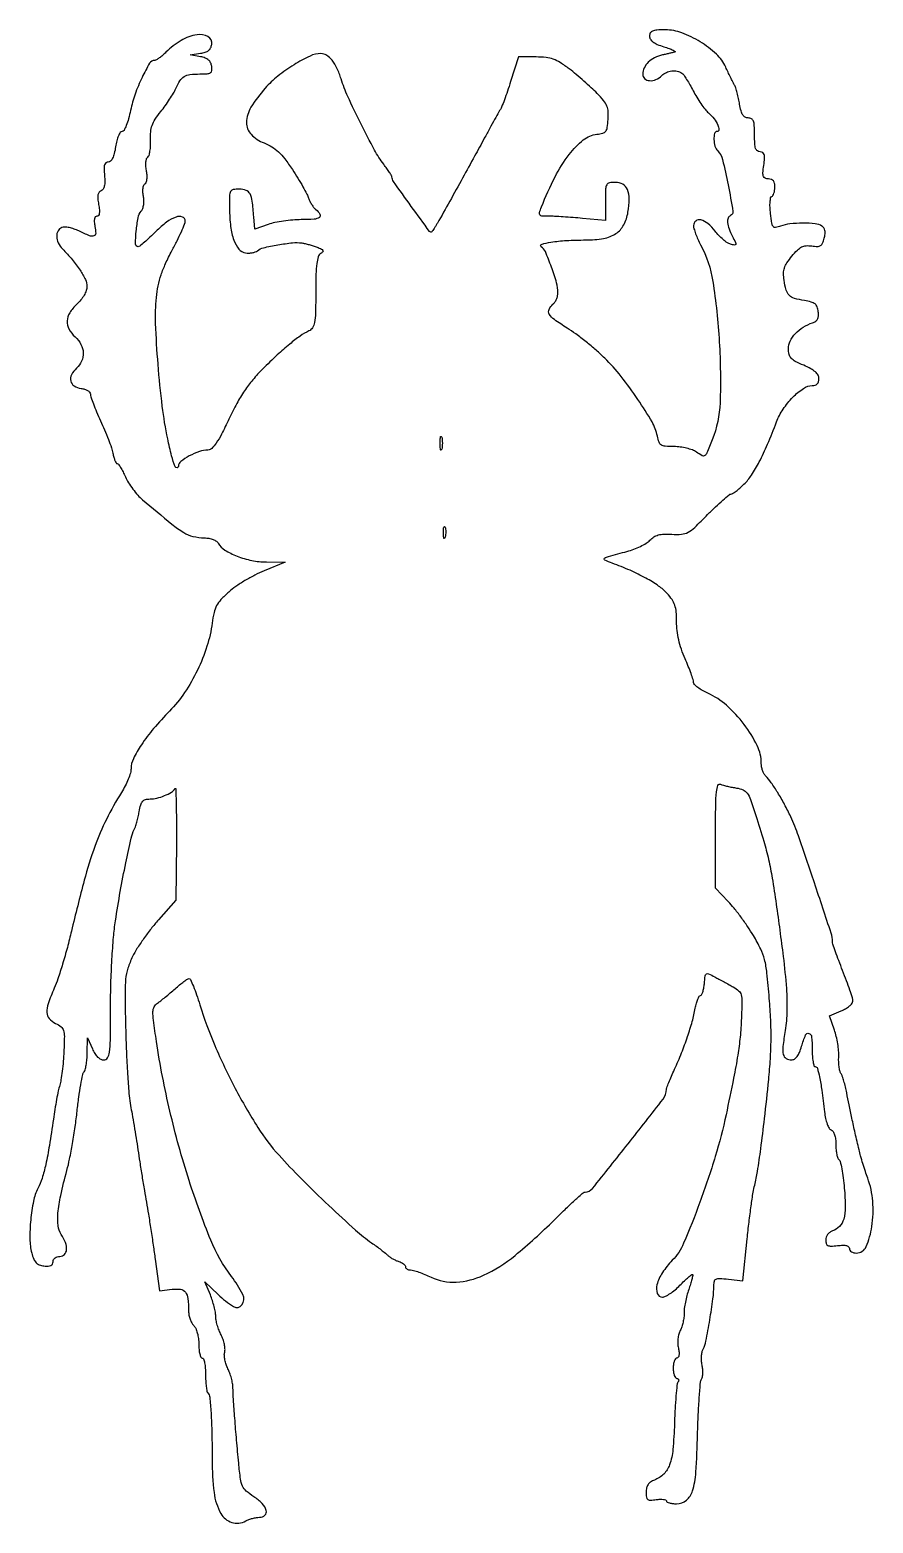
# Model space of a CAD drawing. Extents: x 0 to 249, y 0 to 441.
import ezdxf

# ---------------------------------------------------------------- set-up
doc = ezdxf.new("R2010")
doc.units = 0

msp = doc.modelspace()

# ---------------------------------------------------------------- linework, layer by layer
for points in [[(183, 439.158288, 0.140598), (183.261627, 438.246269, 0.094194), (184.003225, 437.444709, 0.06167), (185.295596, 436.716339, 0.023362), (187.25, 436.017683, -0.011642), (188.814326, 435.499474, -0.026769), (189.957813, 435.020463, -0.055163), (190.542454, 434.653566, -0.614977), (190.5, 434.446866, -0.007274), (189.947532, 434.305235, -0.001652), (189.006479, 434.081809, -0.00171), (187.91933, 433.831405, -0.001661), (186.819927, 433.58597, 0.063642), (184.525397, 432.765433, 0.075315), (182.653388, 431.426465, 0.084736), (181.426916, 429.746057, 0.11587), (181, 427.928571, 0.210414), (181.574472, 426.62391, 0.167911), (182.99912, 426.007214, 0.120772), (184.905791, 426.323869, 0.095399), (186.642857, 427.5, -0.083628), (187.977891, 428.450132, -0.082186), (189.558532, 428.917786, -0.08496), (191.159202, 428.844328, -0.098656), (192.554039, 428.234687, -0.086838), (193.090204, 427.702191, -0.012012), (193.969127, 426.393939, -0.013467), (194.939824, 424.776824, -0.01104), (195.891219, 423, 0.018627), (196.929041, 421.130484, 0.015776), (198.159343, 419.234375, 0.016064), (199.391427, 417.576949, 0.042224), (200.406379, 416.5, -0.043379), (202.043619, 414.754705, -0.057763), (203.181825, 412.90391, -0.103283), (203.500257, 411.544717, -0.421347), (202.968615, 411, 0.342598), (202.227482, 410.424646, 0.069341), (202.028305, 408.654901, 0.060976), (202.329752, 406.635588, 0.12957), (203.119566, 405.280434, -0.137238), (204.550825, 402.737377, -0.011266), (206.20912, 395.227315, -0.007354), (207.626602, 387.441341, -0.358817), (206.890597, 386.166667, 0.228502), (206.208791, 385.454136, 0.102642), (206.063678, 384.134318, 0.064926), (206.485599, 382.28855, 0.030723), (207.473713, 380.050834, -0.00673), (208.384717, 378.22947, -0.172166), (208.444222, 377.687409, -0.393045), (208.129325, 377.476498, -0.024239), (206.92616, 377.729561, -0.08459), (205.974528, 378.159746, -0.027669), (204.74337, 379.093077, -0.026667), (203.466665, 380.29999, -0.027148), (202.333758, 381.629067, 0.05592), (200.242587, 383.814648, 0.112319), (198.127211, 384.894639, 0.231856), (196.658952, 384.585812, 0.230934), (196, 383.235191, 0.070738), (196.132135, 382.305893, 0.017687), (196.612368, 380.846248, 0.017713), (197.28669, 379.199437, 0.016986), (198.084658, 377.580862, -0.08499), (201.693744, 366.778181, -0.023433), (203.595534, 348.904388, -0.023305), (203.820629, 330.960622, -0.087768), (201.494245, 320, -0.003682), (199.893527, 316.123454, -0.128952), (199.300198, 315.351734, -0.302946), (198.575674, 315.300539, -0.023314), (196.842161, 316.398001, 0.065121), (195.662552, 317.01355, 0.028111), (193.962987, 317.529413, 0.02723), (192.067548, 317.882231, 0.032408), (190.252494, 318, -0.016852), (187.669703, 318.087077, -0.123999), (186.50487, 318.465532, -0.167287), (185.831299, 319.301189, -0.037395), (185.331784, 321.091079, 0.081897), (183.750701, 325.281102, 0.017416), (179.602291, 331.911415, 0.019061), (174.611541, 338.727248, 0.03002), (169.775562, 344.129237, 0.015982), (167.287427, 346.440886, 0.010463), (164.282184, 348.950463, 0.010528), (161.248372, 351.274932, 0.019804), (158.689257, 353, -0.015306), (154.938013, 355.479895, -0.10457), (153.439242, 357.096238, -0.245739), (153.358486, 358.502517, -0.113865), (154.5, 360, 0.071488), (155.074434, 360.63503, 0.044601), (155.559375, 361.515449, 0.043896), (155.889528, 362.490183, 0.059783), (156, 363.410832, 0.070421), (155.584242, 366.348127, 0.017243), (154.064066, 371.002294, 0.013035), (152.266862, 375.551315, 0.154947), (151.047436, 376.970683, -0.638585), (151.134297, 377.694727, -0.040635), (153.900764, 378.352867, -0.024504), (158.496586, 378.829472, -0.013174), (164.194236, 378.988994, 0.0426), (169.469273, 379.447978, 0.102969), (173.090611, 380.882457, 0.126202), (175.396269, 383.42106, 0.08229), (176.655794, 387.195714, 0.035376), (177.003289, 391.173871, 0.103319), (176.486976, 393.865764, 0.163194), (175.127137, 395.419503, 0.132852), (172.980948, 396, 0.04301), (171.161723, 395.84322, 0.232294), (170.382026, 395.27661, 0.11435), (170.056153, 394.042523, 0.007614), (170, 390.355395), (170, 384.71079), (163.25, 385.348286, 0.003843), (160.428933, 385.592857, 0.003571), (157.534423, 385.800606, 0.003561), (154.957698, 385.948642, 0.012017), (153.271439, 385.992891, -0.014427), (151.247184, 386.055773, -0.216224), (150.63772, 386.377572, -0.245573), (150.522096, 387.022145, -0.018525), (151.135577, 388.75, -0.023437), (155.151644, 397.621729, -0.045114), (159.306752, 404.218187, -0.059595), (163.466634, 408.496778, -0.144082), (167.5, 410.174652, 0.041053), (169.204549, 410.502624, 0.164596), (170.069796, 411.092556, 0.124421), (170.532041, 412.190312, 0.019398), (170.797607, 414.54758, 0.034767), (170.806622, 416.865063, 0.083855), (170.412139, 418.52787, 0.072003), (169.451117, 420.11662, 0.020757), (167.533481, 422.262559, 0.01286), (165.837556, 423.921235, 0.006834), (163.65804, 425.891072, 0.006797), (161.374049, 427.844901, 0.010483), (159.342072, 429.464979, 0.020223), (156.666922, 431.34139, 0.05635), (154.613185, 432.35548, 0.060476), (152.469244, 432.846785, 0.026122), (149.538575, 433), (144.364755, 433), (142.031261, 425.75, -0.00451), (141.085561, 422.900171, -0.006052), (140.174073, 420.335938, -0.004286), (139.367789, 418.208118, -0.062072), (138.985742, 417.5, 0.026349), (138.542023, 416.801704, 0.001524), (137.304274, 414.590625, 0.002314), (135.850219, 411.945709, 0.001699), (134.26146, 409, -0.002196), (131.408264, 403.722453, -0.001194), (127.859631, 397.263618, -0.001157), (124.056374, 390.417824, -0.001336), (120.398957, 383.911172, -0.008264), (119.937657, 383.126181, -0.008931), (119.462113, 382.377159, -0.008523), (119.032408, 381.749851, -0.041966), (118.755845, 381.422512, -0.459692), (118.120251, 381.471147, -0.001403), (112.694613, 388.914881, -0.002291), (107.457717, 396.212322, -0.155711), (107, 397.646452, 0.140937), (106.910582, 397.957376, 0.006035), (106.287146, 398.925478, 0.009923), (105.503036, 400.061717, 0.006865), (104.573262, 401.316722, -0.039006), (101.865147, 405.510505, -0.008012), (97.798582, 413.333465, -0.008416), (93.968196, 421.33384, -0.032076), (91.990766, 426.5, 0.032919), (90.773785, 429.663479, 0.059459), (89.320282, 432.024461, 0.079074), (87.71626, 433.496041, 0.147185), (86.041357, 434, 0.110875), (82.820643, 433.276921, 0.028512), (78.109077, 430.710906, 0.029532), (73.328435, 427.335639, 0.043098), (69.593115, 423.785754, 0.042976), (65.405989, 418.147939, 0.134143), (64.083336, 413.653539, 0.198185), (65.437299, 410.181112, 0.110262), (69.277615, 407.620508, -0.044284), (71.56677, 406.495041, -0.052838), (73.478857, 405.03834, -0.041627), (75.362736, 402.937396, -0.016156), (77.619894, 399.745196, -0.007654), (79.246233, 397.195827, -0.008664), (80.726039, 394.700116, -0.00802), (81.910828, 392.540847, -0.046404), (82.40862, 391.340305, 0.038506), (82.771487, 390.424623, 0.027276), (83.310232, 389.458775, 0.027675), (83.930355, 388.587719, 0.051058), (84.538726, 387.96786, -0.079181), (85.758513, 386.577215, -0.400888), (85.571757, 385.658452, -0.136481), (84.01039, 385.112402, -0.015633), (80.25, 384.984944, 0.020306), (77.755839, 384.877069, 0.015052), (75.014063, 384.563334, 0.015269), (72.439834, 384.109329, 0.032852), (70.5, 383.570821), (66.5, 382.171754), (66.233457, 385.835877, 0.012501), (65.779963, 390.466801, 0.089637), (65.115532, 392.604025, 0.183906), (63.95272, 393.638046, 0.091023), (61.980948, 394, 0.043053), (60.156069, 393.842574, 0.236301), (59.384294, 393.272504, 0.113355), (59.073836, 392.029548, 0.007209), (59.056442, 388.25, 0.027557), (59.401066, 382.948703, 0.057139), (60.362005, 378.920411, 0.082966), (61.85148, 376.281661, 0.189869), (63.805042, 375.173236, 0.043434), (64.775298, 375.120782, 0.038166), (65.783997, 375.231268, 0.040091), (66.68249, 375.475617, 0.085911), (67.305042, 375.82965, -0.116183), (69.051838, 376.688891, -0.013659), (73.332669, 377.54996, -0.016527), (77.692133, 378.155985, -0.063077), (80.430787, 378.098713, -0.021715), (81.349615, 377.921698, -0.00977), (82.539158, 377.613794, -0.009651), (83.785004, 377.239134, -0.012975), (84.896902, 376.849098, -0.017356), (86.184756, 376.30759, -0.154174), (86.634224, 375.898272, -0.330841), (86.587447, 375.485474, -0.066441), (85.978546, 374.986741, 0.18229), (85.25592, 374.049087, 0.042032), (84.828778, 372.064234, 0.025552), (84.583744, 368.882517, 0.006146), (84.512431, 363.591167, -0.004527), (84.448934, 357.388947, -0.038674), (84.181076, 354.624713, -0.09898), (83.586774, 353.098023, -0.139817), (82.5, 352.136318, 0.041727), (79.935671, 350.633862, 0.01882), (76.832223, 348.269545, 0.015345), (73.171129, 345.062692, 0.00824), (68.845085, 340.896965, 0.022633), (65.950364, 337.742828, 0.026115), (63.496578, 334.481733, 0.023914), (61.231516, 330.745748, 0.014529), (58.899897, 326.134549, -0.008393), (56.726284, 321.701579, -0.030809), (55.135564, 319.013007, -0.050185), (53.83955, 317.462244, -0.196045), (52.705941, 317, 0.084323), (50.183755, 316.5716, 0.041442), (47.201291, 315.242106, 0.038632), (44.67306, 313.58788, 0.232608), (44, 312.219392, -0.368004), (43.58833, 311.735813, -0.353011), (43.023664, 312.057926, -0.031875), (41.99405, 315.272734, -0.009474), (40.831121, 320.301177, -0.021702), (39.234278, 329.89513, -0.010439), (37.980909, 342.305104, -0.009922), (37.260199, 354.315714, -0.035489), (37.497396, 362, -0.025124), (38.029015, 365.469502, -0.029459), (38.888379, 368.684633, -0.026861), (40.192322, 372.00905, -0.015925), (42.080718, 375.826784, 0.007476), (43.581873, 378.736868, 0.010043), (44.848711, 381.419395, 0.007464), (45.823362, 383.685426, 0.09813), (46, 384.576784, 0.317081), (45.164589, 385.761685, 0.172707), (43.299736, 385.762702, 0.076445), (40.464875, 384.235702, 0.036476), (37.343222, 381.5, -0.008833), (35.582371, 379.775888, -0.012797), (33.962846, 378.321875, -0.008424), (32.57437, 377.177874, -0.169679), (32.065312, 377, -0.418139), (31.337819, 377.737295, -0.019296), (31.539955, 381.623301, -0.024498), (32.092282, 385.555723, -0.126721), (33.021064, 387.525381, 0.08985), (33.469677, 388.320837, 0.048015), (33.736995, 389.421159, 0.043935), (33.805813, 390.681286, 0.041058), (33.657258, 391.963708, -0.035149), (33.504694, 393.15733, -0.046276), (33.543773, 394.253717, -0.054137), (33.751921, 395.118192, -0.169797), (34.122561, 395.575747, 0.17505), (34.504155, 396.056775, 0.053619), (34.706934, 396.976914, 0.044328), (34.732295, 398.174161, 0.029515), (34.559123, 399.53654, -0.029929), (34.391719, 400.862298, -0.04098), (34.411136, 402.064547, -0.046984), (34.593957, 403.005191, -0.184905), (34.945747, 403.46647, 0.186654), (35.325793, 403.968308, 0.0295), (35.600815, 405.1975, 0.029317), (35.76117, 406.7562, 0.021852), (35.761521, 408.485287, -0.032122), (35.812154, 410.927766, -0.065084), (36.221482, 412.802799, -0.059723), (37.126212, 414.609669, -0.023359), (38.7729, 416.867029, 0.013482), (40.090148, 418.599842, 0.011183), (41.39961, 420.511181, 0.01134), (42.521066, 422.317483, 0.029664), (43.217456, 423.676193, -0.036041), (44.448496, 426.004485, -0.117304), (45.682108, 427.222015, -0.107801), (47.393712, 427.809281, -0.027942), (50.319551, 427.984687, 0.015697), (52.501977, 428.061978, 0.127265), (53.444102, 428.374148, 0.226548), (53.840969, 429.018427, 0.062078), (53.819551, 430.243569, 0.079596), (53.493089, 431.297677, 0.101523), (52.869495, 432.098609, 0.085769), (51.891479, 432.679265, 0.042497), (50.5, 433.078965), (47.5, 433.670793), (50.5, 434.085396, 0.040646), (51.920545, 434.400938, 0.092949), (52.887393, 434.910685, 0.112259), (53.493642, 435.665523, 0.078115), (53.814919, 436.714654, 0.307724), (52.687675, 439.014057, 0.17366), (49.496705, 439.575112, 0.090322), (44.779549, 437.85322, 0.063898), (40.307232, 434.398141, -0.017547), (39.322178, 433.479902, -0.02208), (38.34553, 432.704454, -0.020928), (37.489098, 432.137128, -0.136645), (36.996699, 432, 0.265306), (35.502409, 431.147077, 0.020897), (33.259327, 426.958713, 0.027345), (31.195216, 422.010793, 0.034889), (29.873568, 417.25, -0.016422), (29.282127, 414.767484, -0.02888), (28.609771, 412.768532, -0.030096), (27.931927, 411.337566, -0.273595), (27.361196, 411, 0.250837), (26.829796, 410.71551, 0.046453), (26.284735, 409.705554, 0.039129), (25.799284, 408.259257, 0.024197), (25.447729, 406.5, -0.021063), (25.061689, 404.503167, -0.053944), (24.570125, 403.117389, -0.085585), (23.977641, 402.286441, -0.197674), (23.281421, 402, 0.16929), (22.600268, 401.76257, 0.15818), (22.191173, 401.14657, 0.075004), (22.048891, 399.993244, 0.017026), (22.16944, 398.020447, -0.022001), (22.263053, 396.189484, -0.056601), (22.123073, 394.873801, -0.087231), (21.758515, 393.994672, -0.160679), (21.165166, 393.509886, 0.145108), (20.570851, 393.053746, 0.112615), (20.248981, 392.30023, 0.068679), (20.200652, 391.157613, 0.022648), (20.436003, 389.489439, -0.020141), (20.665441, 387.920079, -0.062988), (20.643174, 386.855568, -0.122977), (20.387296, 386.235633, -0.238002), (19.920313, 386, 0.219976), (19.464055, 385.789061, 0.12993), (19.200063, 385.237317, 0.070879), (19.157041, 384.309611, 0.025559), (19.35, 383, -0.044138), (19.578315, 380.917081, -0.340257), (19.032999, 380.176936, -0.169419), (17.761423, 380.247927, -0.013388), (14.624821, 381.641868, 0.029419), (13.189904, 382.225248, 0.03132), (11.725854, 382.622108, 0.032996), (10.433962, 382.799056, 0.109575), (9.590894, 382.673253, 0.177933), (8.456205, 381.680883, 0.1321), (8.061333, 380.048559, 0.105534), (8.522205, 378.128891, 0.085124), (9.75, 376.393508, -0.022349), (12.646938, 373.226518, -0.029719), (14.966623, 370.089917, -0.03276), (16.540415, 367.288625, -0.112057), (17, 365.263705, -0.086392), (16.794744, 364.084646, -0.043355), (16.160631, 362.706974, -0.039529), (15.200198, 361.294158, -0.03586), (14, 360, 0.062636), (11.90905, 357.488764, 0.130004), (11.135216, 355.078494, 0.140859), (11.679102, 352.732081, 0.079099), (13.5, 350.41242, -0.083885), (15.227253, 348.168445, -0.111605), (15.902632, 345.692913, -0.117314), (15.435966, 343.259993, -0.099754), (13.909145, 341.129983, 0.087896), (12.456323, 339.200655, 0.175066), (12.223924, 337.328012, 0.198361), (13.232617, 335.899408, 0.112839), (15.258551, 335.183578, -0.046739), (16.30759, 334.961822, -0.062109), (17.194699, 334.559486, -0.077054), (17.796869, 334.048513, -0.18025), (18, 333.503347, 0.084044), (18.143157, 332.657682, 0.007525), (18.885051, 330.628001, 0.009631), (19.859044, 328.222655, 0.007371), (21.012941, 325.630067, -0.009031), (22.211268, 322.913411, -0.008819), (23.320622, 320.13379, -0.008747), (24.208523, 317.660004, -0.03244), (24.637941, 316.060297, 0.020136), (24.921991, 314.887701, 0.030578), (25.270707, 313.898962, 0.03091), (25.631941, 313.173517, 0.267894), (25.932552, 313, -0.243537), (26.281066, 312.819545, -0.016029), (26.924536, 311.844213, -0.020335), (27.636361, 310.573059, -0.013576), (28.351043, 309.065407, 0.03575), (29.257234, 307.354046, 0.02153), (30.55749, 305.459575, 0.021507), (32.019925, 303.678822, 0.03489), (33.424654, 302.315407, 0.002909), (42.02965, 295.142167, 0.034385), (45.567965, 292.614308, 0.081254), (48.288794, 291.497662, 0.051379), (51.70031, 291.070285, -0.042445), (52.986864, 290.932361, -0.044841), (54.207255, 290.579771, -0.049294), (55.191938, 290.080346, -0.123801), (55.740539, 289.499148, 0.12785), (57.670693, 287.486689, 0.045028), (61.279652, 285.689835, 0.042707), (65.629525, 284.407874, 0.048147), (69.961442, 283.95127), (75.5, 283.90254), (69.266996, 281.352222, 0.022743), (66.574166, 280.104631, 0.015556), (63.632758, 278.457597, 0.015706), (60.891753, 276.689202, 0.030371), (58.83934, 275.079477, 0.022363), (56.537415, 272.844954, 0.066074), (55.253122, 271.059546, 0.067107), (54.489737, 269.016644, 0.023596), (53.939229, 265.928525, -0.044914), (52.412814, 259.070307, -0.035438), (49.593607, 252.003972, -0.03545), (45.806132, 245.409354, -0.045048), (41.38178, 239.963076, 0.017519), (36.662509, 234.765809, 0.028225), (33.064361, 229.990827, 0.032622), (30.69492, 225.891669, 0.114804), (30.004281, 222.945781, -0.071965), (29.816793, 221.665047, -0.022782), (29.180861, 219.835915, -0.02222), (28.276447, 217.835365, -0.022974), (27.207159, 215.945781, 0.024786), (22.745635, 207.994587, 0.028829), (19.337177, 200.02479, 0.021479), (16.195791, 189.995337, 0.007068), (12.423504, 175, -0.007795), (11.20933, 170.202996, -0.007124), (9.81126, 165.299386, -0.007143), (8.437718, 160.955824, -0.022969), (7.351379, 158.12557, 0.017761), (5.553402, 153.583216, 0.095265), (5.15372, 150.963981, 0.175063), (5.870539, 149.195756, 0.097888), (7.75, 147.785032, -0.056413), (9.346025, 146.781205, -0.154049), (10.080457, 145.686578, -0.075583), (10.321527, 143.903471, -0.007135), (10.185395, 139.480466, -0.009792), (9.998215, 136.58794, -0.009439), (9.696285, 133.669262, -0.0094), (9.333551, 131.10928, -0.03365), (8.962126, 129.5, 0.021163), (8.54829, 127.891261, 0.005808), (8.033831, 125.325, 0.005859), (7.518131, 122.4, 0.006083), (7.077969, 119.5, -0.005598), (5.904607, 111.718406, -0.014482), (4.83373, 106.144664, -0.019822), (3.748913, 102.040566, -0.044829), (2.535229, 99.068126, 0.069872), (1.225133, 95.337651, 0.025573), (0.403758, 89.793466, 0.025773), (0.152533, 84.140431, 0.062259), (0.700081, 80, 0.03165), (1.287258, 78.222881, 0.094), (1.976645, 77.146971, 0.114485), (2.925356, 76.517887, 0.06021), (4.307789, 76.183578, 0.033324), (5.557304, 76.120584, 0.104991), (6.370826, 76.307179, 0.164801), (6.830555, 76.745313, 0.121285), (7, 77.433578, -0.12005), (7.149718, 78.048156, -0.107528), (7.569199, 78.554197, -0.094517), (8.213099, 78.886108, -0.071992), (9, 79, 0.199975), (10.353156, 79.563738, 0.180712), (10.979431, 80.952146, 0.108277), (10.66259, 83.055215, 0.05375), (9.428719, 85.468445, -0.117238), (8.492376, 88.060667, -0.050112), (8.443887, 91.76861, -0.033218), (9.243928, 96.940463, -0.011131), (11.078305, 104.367312, 0.016531), (11.873278, 107.742065, 0.006891), (12.731508, 112.340704, 0.006809), (13.516092, 117.293615, 0.008758), (14.095305, 121.867312, -0.006662), (14.602311, 126.010094, -0.009625), (15.169523, 129.655711, -0.00581), (15.736737, 132.682982, -0.137514), (16.126505, 133.45, 0.123272), (16.471073, 134.083493, 0.020233), (16.767373, 135.4575, 0.021204), (16.98632, 137.13831, 0.017303), (17.081574, 138.95), (17.163148, 143.5), (18.584442, 140.25, 0.036877), (19.317935, 138.861429, 0.062048), (20.14931, 137.840957, 0.077625), (21.047477, 137.215508, 0.113823), (21.981893, 137, 0.256601), (23.088328, 137.607848, 0.11082), (23.676225, 139.242046, 0.0291), (23.914782, 142.829092, 0.002113), (23.954433, 152.75, -0.007814), (24.058572, 159.512799, -0.006557), (24.375, 166.677173, -0.006666), (24.839575, 173.24813, -0.016909), (25.401614, 178, -0.006216), (26.838318, 186.682941, -0.006659), (28.460446, 195.12988, -0.004581), (30.035647, 202.441006, -0.063331), (30.956379, 204.980179, 0.039968), (31.301614, 205.809501, 0.011195), (31.706366, 207.155115, 0.011216), (32.097223, 208.702841, 0.011585), (32.413688, 210.25, -0.023124), (32.875308, 212.268453, -0.109167), (33.429389, 213.310894, -0.154986), (34.263922, 213.830914, -0.062513), (35.611055, 214, 0.060714), (37.623405, 214.245261, 0.037387), (39.893312, 214.990687, 0.03726), (41.898651, 216.000579, 0.111746), (43, 217.054888, -0.731399), (43.199405, 216.998232, -0.001791), (43.318863, 212.64014, -0.00493), (43.392403, 207.373502, -0.002757), (43.383363, 200.965072), (43.266727, 184.119775), (38.086175, 178.309887, 0.016276), (35.923746, 175.719773, 0.012218), (33.709797, 172.737904, 0.012385), (31.762953, 169.826842, 0.027561), (30.462684, 167.5, 0.035798), (29.062695, 164.024279, 0.054966), (28.413818, 160.84813, 0.026323), (28.233963, 156.246908, 0.002781), (28.439549, 145.5, 0.004629), (28.673037, 138.624849, 0.005219), (29.027428, 132.025, 0.004794), (29.441062, 126.420677, 0.028155), (29.851329, 123.5, -0.005419), (30.313871, 121.028564, -0.002139), (30.898841, 117.61875, -0.002116), (31.499533, 113.929151, -0.002647), (32.02434, 110.5, 0.002155), (32.572759, 106.892855, 0.001323), (33.248558, 102.646875, 0.001326), (33.939591, 98.44858, 0.002367), (34.533415, 95, -0.003649), (35.13351, 91.460753, -0.001801), (35.846964, 86.955511, -0.001787), (36.553834, 82.274635, -0.00261), (37.140161, 78.146422), (38.418867, 68.792844), (42.120795, 69.289376, -0.065037), (44.619123, 69.297972, -0.202554), (46.044429, 68.470211, -0.136162), (46.781012, 66.594993, -0.024636), (46.986345, 62.821429, 0.048215), (47.101954, 61.685819, 0.03745), (47.436614, 60.489063, 0.038523), (47.923966, 59.410942, 0.07108), (48.5, 58.642857, -0.094986), (49.085102, 57.780222, -0.035915), (49.565789, 56.398496, -0.033532), (49.890991, 54.760232, -0.032241), (50, 53.071429, 0.023179), (50.072372, 51.511081, 0.037054), (50.29375, 50.195982, 0.042748), (50.612671, 49.253506, 0.298157), (51, 49, -0.318727), (51.389392, 48.723714, -0.033159), (51.70625, 47.580208, -0.031531), (51.927772, 46.01929, -0.019486), (52, 44.166667, 0.012101), (52.045923, 42.269411, 0.016605), (52.185075, 40.56805, 0.01333), (52.382367, 39.182811, 0.155553), (52.630042, 38.703291, -0.173075), (53.224503, 37.44919, -0.008676), (53.604761, 32.852551, -0.01161), (53.858994, 26.798272, -0.005326), (53.92297, 18.897149, 0.031377), (54.501041, 9.302742, 0.095571), (56.505415, 3.119478, 0.195708), (59.73374, 0.507631, 0.198834), (63.841118, 0.914969, -0.034907), (64.767976, 1.33067, -0.023179), (65.87978, 1.681272, -0.023359), (66.996572, 1.922131, -0.041451), (67.934259, 2, 0.191303), (69.520554, 2.629983, 0.278026), (69.915028, 4.042332, 0.128923), (68.73399, 6.074663, 0.053721), (66.25, 8.085836, -0.032581), (64.002035, 9.753958, -0.111278), (62.91287, 11.1998, -0.072973), (62.316585, 13.286919, -0.009006), (61.773771, 18.003378, -0.002453), (61.150425, 24.784374, -0.002857), (60.626488, 31.234662, -0.002935), (60.243038, 36.745772, -0.010559), (60.093391, 40.26651, 0.039549), (59.966076, 41.53009, 0.021544), (59.621718, 43.05175, 0.021342), (59.135702, 44.57784, 0.031574), (58.570695, 45.863292, -0.038814), (58.049789, 47.096516, -0.033273), (57.693465, 48.460366, -0.034654), (57.538503, 49.748248, -0.076711), (57.639637, 50.729972, 0.081182), (57.733388, 51.726845, 0.033847), (57.549826, 53.069161, 0.032364), (57.15383, 54.509621, 0.036081), (56.586085, 55.83353, -0.027567), (55.978783, 57.185708, -0.021501), (55.465912, 58.712794, -0.021958), (55.111205, 60.180616, -0.048338), (55, 61.328216, 0.045132), (54.891636, 62.526285, 0.0168), (54.532209, 64.1801, 0.016487), (54.017169, 65.967345, 0.019162), (53.407518, 67.627876), (51.815037, 71.5), (55.699681, 67.75, 0.053629), (60.257537, 64.208184, 0.389658), (62.749596, 64.686594, 0.284441), (63.005643, 67.736032, 0.044492), (59.656023, 73.08589, -0.065063), (53.539343, 83.809101, -0.019826), (47.139062, 101.408814, -0.019513), (41.476383, 121.859877, -0.02034), (37.515065, 142.410149, -0.003561), (36.607536, 148.729755, -0.040762), (36.471806, 151.239438, -0.116409), (36.850939, 152.669106, -0.120094), (37.826656, 153.759304, 0.016232), (38.754452, 154.441725, 0.005025), (40.105899, 155.527204, 0.00502), (41.593416, 156.77195, 0.005502), (43.010421, 158.009304, -0.010765), (44.350525, 159.154871, -0.01481), (45.605947, 160.121483, -0.011425), (46.679336, 160.861641, -0.146237), (47.142284, 161, -0.296186), (47.53282, 160.746411, -0.007558), (48.397353, 158.723437, -0.013711), (49.343175, 156.220749, -0.008627), (50.316638, 153.25, 0.026313), (54.728761, 141.238166, 0.01993), (60.76766, 128.558559, 0.020304), (67.426964, 117.059934, 0.042496), (73.682941, 108.838838, 0.012403), (80.187206, 101.998631, 0.007055), (88.370881, 94.036889, 0.00628), (96.264511, 86.756825, 0.031065), (101, 83.002695, -0.005875), (102.432074, 81.980425, -0.005862), (103.840801, 80.924043, -0.005752), (105.049476, 79.973029, -0.022921), (105.75592, 79.348421, 0.041285), (106.37995, 78.836208, 0.02181), (107.228674, 78.302717, 0.021552), (108.1506, 77.829225, 0.031018), (109.00592, 77.498121, -0.039827), (109.769047, 77.187158, -0.049797), (110.414239, 76.777183, -0.058203), (110.859183, 76.335385, -0.169771), (111, 75.932612, 0.159159), (111.116173, 75.576898, 0.096913), (111.443826, 75.273955, 0.078657), (111.933096, 75.069386, 0.059828), (112.510898, 75, -0.072172), (113.361106, 74.876634, -0.01262), (114.904889, 74.376275, -0.013464), (116.698758, 73.689574, -0.011722), (118.538966, 72.87668, 0.123839), (125.965524, 71.425424, 0.095485), (134.0039, 73.425251, 0.063684), (143.325034, 79.287642, 0.023642), (154.830305, 89.706719, -0.004585), (158.082212, 92.885335, -0.007098), (160.953736, 95.563849, -0.002803), (163.446262, 97.798206, -0.183321), (163.97815, 98, 0.226788), (166.16498, 99.045677, 0.002494), (176.723113, 112.270315, 0.003096), (186.988228, 125.426967, 0.165582), (188, 128.398405, -0.095226), (188.072406, 128.775139, -0.002607), (188.703359, 130.332314, -0.005299), (189.47693, 132.157991, -0.003599), (190.394414, 134.220365, 0.011693), (192.460072, 139.073701, 0.012942), (194.22348, 143.858092, 0.013853), (195.608425, 148.342538, 0.021601), (196.52467, 152.279813, -0.020201), (196.852188, 153.705277, -0.030781), (197.260896, 154.907195, -0.031249), (197.688599, 155.788553, -0.270448), (198.050926, 156, 0.283537), (198.391146, 156.209796, 0.037663), (198.727113, 157.026279, 0.034484), (199.01066, 158.154934, 0.022151), (199.189635, 159.493717, -0.010796), (199.442993, 161.783621, -0.21842), (199.806451, 162.360946, -0.259688), (200.44294, 162.406015, -0.015032), (202.25, 161.493717, 0.000158), (203.500227, 160.815141, 0.000093), (204.992912, 160.005938, 0.000093), (206.483321, 159.198687, 0.00016), (207.725869, 158.526499, -0.059389), (209.311108, 157.408588, -0.147022), (210.041857, 156.205931, -0.067974), (210.274586, 154.247955, -0.006054), (210.127691, 149.276499, -0.013919), (209.742853, 143.746814, -0.015233), (209.05741, 138.411892, -0.010287), (207.833024, 131.63794, -0.002694), (205.587907, 120.82809, -0.020998), (202.417836, 108.52397, -0.014812), (197.873879, 94.983304, -0.011881), (193.071706, 82.860061, -0.093525), (189.732388, 77.844741, 0.049127), (186.826839, 74.220318, 0.078617), (185.21049, 70.607315, 0.149615), (185.294683, 68.077961, 0.320464), (186.803833, 67, 0.119926), (187.716757, 67.222162, 0.028671), (189.070023, 68.023724, 0.027841), (190.5599, 69.151044, 0.024406), (191.98548, 70.48502, -0.008993), (193.304279, 71.797591, -0.014937), (194.467714, 72.849662, -0.008636), (195.447476, 73.655059, -0.381022), (195.692324, 73.641009, -0.255239), (195.772865, 73.366704, -0.00822), (195.500094, 72.205164, -0.013987), (195.106083, 70.809063, -0.009036), (194.575881, 69.215069, 0.02019), (194.02835, 67.437564, 0.016137), (193.57883, 65.483999, 0.01643), (193.280374, 63.646723, 0.039172), (193.211481, 62.266661, -0.036935), (193.15435, 61.009451, -0.024604), (192.912465, 59.587084, -0.0248), (192.53895, 58.222815, -0.04367), (192.079705, 57.14893, 0.059233), (191.650508, 56.052354, 0.036597), (191.400193, 54.688996, 0.035773), (191.347254, 53.255131, 0.045429), (191.512882, 51.941348, -0.026406), (191.716873, 50.704101, -0.064316), (191.700405, 49.781592, -0.112597), (191.479191, 49.212187, -0.248959), (191.079455, 49, 0.243158), (190.665317, 48.785941, 0.067925), (190.31709, 48.11875, 0.052208), (190.078693, 47.149088, 0.034202), (190, 46, 0.033538), (190.077166, 44.850869, 0.051357), (190.311086, 43.88125, 0.066625), (190.652566, 43.212984, 0.246132), (191.059017, 43, -0.132929), (191.403661, 42.906725, -0.190311), (191.597139, 42.660523, -0.143097), (191.599257, 42.286673, -0.068852), (191.403793, 41.844334, 0.112518), (191.107772, 40.978638, 0.00498), (190.803447, 37.799247, 0.008197), (190.540045, 33.991895, 0.005746), (190.363038, 29.696678, -0.01442), (189.910341, 21.971694, -0.063268), (188.942907, 17.514651, -0.111555), (187.215089, 14.772776, -0.106142), (184.447701, 12.980116, 0.057102), (183.324962, 12.39931, 0.09482), (182.570128, 11.651752, 0.094416), (182.14263, 10.675891, 0.056213), (182, 9.411251, 0.034519), (182.102232, 7.932196, 0.202833), (182.492556, 7.278455, 0.172422), (183.277261, 7.043591, 0.023769), (185, 7.213308, -0.025568), (186.149985, 7.322426, -0.042928), (187.11875, 7.2814, -0.055623), (187.797993, 7.11571, -0.314934), (188, 6.826807, 0.281546), (188.195168, 6.507681, 0.050516), (188.873706, 6.242875, 0.041532), (189.834595, 6.05995, 0.026282), (190.97432, 6, 0.173798), (193.886227, 7.043691, 0.148102), (195.706258, 9.771301, 0.058221), (196.698514, 15.285603, 0.008776), (197.195107, 26.520184, -0.004607), (197.404647, 32.36486, -0.006781), (197.705618, 37.493929, -0.003489), (198.048497, 41.816817, -0.117396), (198.371562, 42.792183, 0.097205), (198.627447, 43.472467, 0.032977), (198.733502, 44.52905, 0.031337), (198.698896, 45.741097, 0.031262), (198.51311, 46.940312, -0.038984), (198.340311, 48.182, -0.032014), (198.345211, 49.521208, -0.033125), (198.511665, 50.756971, -0.070137), (198.833358, 51.665913, 0.071905), (199.660614, 54.029719, 0.0064), (200.793969, 60.247927, 0.008585), (201.739764, 66.492497, 0.033299), (202, 70.395722, -0.05731), (202.152191, 71.719158, -0.236321), (202.652156, 72.321102, -0.120517), (203.69189, 72.503521, -0.011512), (206.27608, 72.272349), (210.552159, 71.790373), (211.828885, 84.145187, -0.004104), (212.38601, 89.13552, -0.004646), (213.004233, 93.913286, -0.004248), (213.601646, 97.962835, -0.025441), (214.03722, 100.048977, 0.024975), (214.881338, 104.073059, 0.006115), (215.857055, 110.773692, 0.005173), (216.947255, 119.663546, 0.002433), (218.181218, 131.172099, 0.010431), (218.679461, 137.303326, 0.013147), (218.872611, 142.993712, 0.012906), (218.76759, 148.771826, 0.009456), (218.364505, 155.172099, 0.00606), (217.656569, 162.686866, 0.035557), (216.958432, 166.586854, 0.051264), (215.817761, 169.705369, 0.021114), (213.676656, 173.668614, 0.014201), (211.995006, 176.315806, 0.010265), (209.978226, 179.17164, 0.010383), (207.94813, 181.808198, 0.022123), (206.249795, 183.740013), (202.5, 187.642799), (202.5, 203.332454, -0.002591), (202.545936, 212.197558, -0.022287), (202.76333, 216.151271, -0.065667), (203.203403, 218.025353, -0.430308), (204, 218.358672, 0.034833), (204.790953, 218.072827, 0.011129), (206.00199, 217.757277, 0.011045), (207.370341, 217.464841, 0.012113), (208.708903, 217.243009, -0.067281), (210.616503, 216.706089, -0.138814), (211.807046, 215.734272, -0.067489), (212.795127, 213.81564, -0.007528), (214.372609, 209.145392, -0.005621), (216.71875, 201.545973, -0.015518), (218.143475, 196.128589, -0.015756), (219.217677, 190.679104, -0.005948), (220.387844, 183, -0.003323), (222.454879, 167.512067, -0.013742), (223.384137, 158.11316, -0.022547), (223.557837, 151.428594, -0.03525), (223.043188, 145.698794, 0.011422), (222.383583, 140.921633, 0.081365), (222.495294, 138.596496, 0.20665), (223.314919, 137.443406, 0.137174), (224.900729, 137, 0.144016), (225.763992, 137.253913, 0.089789), (226.540424, 137.979013, 0.061319), (227.2421, 139.21025, 0.026108), (227.881854, 141, -0.024101), (229.065133, 144.35267, -0.391796), (230.057805, 144.815749, -0.303771), (230.845463, 143.822837, -0.020204), (231, 140, 0.016837), (231.064561, 138.08331, 0.027451), (231.262896, 136.46875, 0.026296), (231.544824, 135.263021, 0.333755), (231.894965, 135, -0.333306), (232.543924, 134.51333, -0.020167), (233.167406, 132.004314, -0.017329), (233.835947, 128.07623, -0.004439), (234.640002, 121.679762, 0.023728), (234.960765, 119.736844, 0.034987), (235.44006, 118.07636, 0.039341), (236.0075, 116.837764, 0.175816), (236.60125, 116.322773, -0.16156), (237.18131, 115.847181, -0.063576), (237.623793, 114.899199, -0.049111), (237.907709, 113.577419, -0.028368), (238, 111.952028, 0.021699), (238.065504, 110.443404, 0.028643), (238.26303, 109.081708, 0.028705), (238.547506, 108.006799, 0.177094), (238.895422, 107.564633, -0.200497), (239.278234, 107.030083, -0.009804), (239.73311, 104.854592, -0.014635), (240.156961, 102.181385, -0.009923), (240.489725, 99.11608, -0.019325), (240.767352, 93.528428, -0.070313), (240.309958, 90.013321, -0.120704), (239.080415, 87.815378, -0.129004), (237.001061, 86.500337, 0.08168), (236.21787, 86.102178, 0.074033), (235.572741, 85.462542, 0.074734), (235.146696, 84.668931, 0.086086), (235, 83.823206, 0.073465), (235.156075, 82.766691, 0.213357), (235.628473, 82.221231, 0.120755), (236.5671, 82.034574, 0.018045), (238.5, 82.189793, -0.022147), (240.091356, 82.304461, -0.069314), (241.155135, 82.186151, -0.12998), (241.767566, 81.845446, -0.203909), (242, 81.299199, 0.155425), (242.15784, 80.803698, 0.097655), (242.602489, 80.38164, 0.079937), (243.266747, 80.096787, 0.061471), (244.051027, 80, 0.297679), (246.918853, 81.87339, 0.066075), (248.629116, 87.786825, 0.057199), (248.893072, 95.260533, 0.068748), (247.38521, 102.124273, -0.008732), (246.698353, 104.090557, -0.005639), (245.968672, 106.38963, -0.005668), (245.306004, 108.653917, -0.010647), (244.83053, 110.5, -0.001804), (243.696432, 115.405914, -0.002515), (242.719734, 119.803697, -0.002808), (241.88719, 123.750473, -0.003932), (241.190927, 127.286566, 0.01229), (240.816961, 129.031423, 0.012855), (240.362623, 130.729619, 0.012604), (239.896385, 132.173508, 0.054061), (239.507314, 132.988166, -0.081206), (239.18394, 133.771476, -0.024481), (238.951935, 135.042778, -0.023824), (238.82798, 136.516425, -0.023808), (238.844738, 137.99552, 0.036631), (238.820762, 139.672934, 0.018571), (238.558052, 141.769442, 0.018342), (238.124749, 143.923851, 0.026013), (237.571136, 145.798378), (236.085573, 150.008914), (239.542786, 151.453431, 0.033881), (240.866093, 152.114865, 0.042552), (241.984443, 152.907039, 0.048131), (242.765451, 153.70725, 0.170902), (243, 154.373415, 0.074567), (242.860712, 155.302208, 0.00628), (242.11875, 157.616282, 0.008235), (241.148966, 160.36391, 0.006274), (240, 163.341028, -0.004341), (238.850704, 166.285068, -0.006118), (237.88125, 168.930465, -0.003724), (237.111471, 171.166251, -0.081213), (237, 171.848016, 0.079567), (236.587394, 174.424408, 0.001146), (231.685432, 189.221893, 0.002581), (226.969342, 203.110664, 0.026655), (224.693931, 208.712951, 0.013072), (222.832344, 212.421324, 0.014763), (220.849462, 215.877214, 0.015875), (218.924169, 218.801908, 0.03723), (217.262965, 220.821429, -0.069546), (216.778749, 221.494109, -0.037527), (216.370996, 222.432206, -0.036518), (216.092887, 223.469283, -0.047285), (216, 224.449305, 0.113909), (214.771089, 229.773592, 0.04892), (210.927246, 236.022815, 0.048105), (205.721973, 241.662753, 0.07778), (200.25, 245.20164, -0.024354), (198.622482, 246.023298, -0.033078), (197.248437, 246.928157, -0.034804), (196.26062, 247.791166, -0.198328), (196, 248.422364, 0.077739), (195.873897, 249.228531, 0.00838), (195.265625, 251.021364, 0.010134), (194.457351, 253.14218, 0.008), (193.5, 255.404083, -0.022832), (192.419228, 258.184526, -0.02513), (191.635199, 260.96516, -0.026144), (191.159049, 263.701267, -0.030015), (191, 266.348405, 0.020719), (190.880159, 269.239272, 0.059441), (190.478457, 271.204715, 0.069294), (189.667339, 272.847155, 0.036343), (188.25, 274.637123, 0.056249), (185.704284, 276.85206, 0.025072), (181.917857, 279.191895, 0.022441), (177.263523, 281.48924, 0.01727), (172, 283.586049, -0.024696), (169.8255, 284.489924, -0.554494), (169.76112, 285.047774, -0.102674), (170.877275, 285.612623, -0.002619), (176.361102, 287.063352, 0.026284), (178.361518, 287.695196, 0.023845), (180.352391, 288.551455, 0.024582), (182.059429, 289.490699, 0.067253), (183.122238, 290.361582, -0.061662), (184.291251, 291.341448, -0.077476), (185.580322, 291.916791, -0.059622), (187.236492, 292.160404, -0.022094), (189.596828, 292.119716, 0.036087), (192.474769, 292.150584, 0.105207), (194.367249, 292.720503, 0.064839), (196.343094, 294.166122, 0.008001), (200.158598, 297.919202, -0.006953), (202.517584, 300.249348, -0.01038), (204.649273, 302.213765, -0.005733), (206.482044, 303.796622, -0.177039), (207.038427, 304, 0.145927), (207.541293, 304.149956, 0.01608), (208.536452, 304.84812, 0.018541), (209.688283, 305.78148, 0.013989), (210.884624, 306.887216, 0.054374), (213.091624, 309.571551, 0.024507), (215.401458, 313.509532, 0.019806), (217.849278, 318.683976, 0.010482), (220.491152, 325.273609, -0.057776), (222.433199, 329.042935, -0.046441), (225.317133, 332.580275, -0.048459), (228.442769, 335.197758, -0.151213), (231.034796, 336, 0.075183), (231.892167, 336.129652, 0.126369), (232.508638, 336.508947, 0.123211), (232.87586, 337.146414, 0.069473), (233, 338.035537, 0.126173), (232.731086, 339.084231, 0.086853), (231.960414, 340.046445, 0.057825), (230.599958, 340.990612, 0.021557), (228.5, 342, -0.018189), (226.025419, 343.169017, -0.087571), (224.792442, 344.111016, -0.128022), (224.195279, 345.233178, -0.058662), (224, 346.891882, -0.114365), (224.524559, 349.155241, -0.073962), (226.056624, 351.37965, -0.066733), (228.359832, 353.267963, -0.061612), (231.140601, 354.544625, 0.076463), (232.038901, 354.989642, 0.122555), (232.59644, 355.632667, 0.103219), (232.844322, 356.547119, 0.043693), (232.808139, 357.824, 0.058775), (232.474572, 359.229162, 0.138085), (231.849108, 360.096218, 0.103402), (230.73381, 360.656269, 0.024874), (228.699153, 361.089006, -0.029991), (225.763673, 361.744778, -0.128122), (224.231993, 362.651719, -0.128412), (223.339382, 364.189558, -0.030184), (222.713658, 367.123361, -0.038559), (222.566527, 369.143498, -0.077761), (222.819607, 370.715867, -0.068837), (223.567464, 372.255187, -0.024922), (225.021015, 374.209327, -0.022807), (226.645303, 376.006255, -0.078942), (227.906012, 376.930592, -0.101867), (229.207933, 377.293802, -0.053741), (230.891744, 377.229196, 0.031197), (232.567965, 377.089152, 0.143936), (233.49776, 377.341411, 0.156118), (234.101443, 378.043433, 0.038666), (234.589498, 379.500564, 0.036625), (234.808729, 380.757452, 0.0734), (234.761411, 381.762015, 0.095414), (234.4502, 382.532542, 0.108455), (233.885347, 383.092021, 0.116793), (231.900359, 383.776412, 0.025305), (228.251887, 383.95492, 0.027336), (224.45745, 383.740801, 0.063157), (221.687133, 383.071148, -0.046313), (220.223997, 382.665014, -0.276127), (219.513006, 382.933142, -0.131029), (219.098141, 383.885666, -0.009029), (218.707987, 386.821148, -0.018842), (218.568906, 388.638113, -0.028504), (218.597882, 390.223504, -0.027613), (218.758461, 391.447192, -0.264794), (219.085954, 391.833333, 0.175266), (219.43762, 392.127559, 0.051595), (219.731499, 392.778646, 0.044905), (219.93276, 393.633805, 0.035363), (220, 394.583333, 0.048358), (219.892378, 395.69349, 0.119116), (219.552947, 396.432826, 0.143346), (218.960944, 396.854152, 0.083639), (218.095157, 397, -0.093237), (217.119865, 397.183461, -0.220818), (216.620335, 397.704563, -0.102505), (216.487788, 398.756792, -0.013587), (216.726826, 401, 0.014672), (216.947194, 403.111485, 0.085681), (216.840182, 404.219334, 0.193437), (216.410977, 404.784635, 0.135635), (215.631669, 405, -0.171484), (214.838789, 405.280172, -0.145011), (214.331583, 406.016087, -0.065739), (214.067893, 407.431802, -0.013216), (214, 410, 0.012036), (213.934175, 412.734211, 0.07769), (213.65639, 414.082333, 0.177114), (213.083699, 414.750143, 0.128534), (212.127808, 415, -0.124597), (211.204402, 415.233737, -0.130197), (210.521214, 415.876309, -0.077742), (210.015216, 417.066743, -0.022049), (209.609007, 419.043675, 0.014061), (209.292953, 420.716955, 0.013315), (208.878342, 422.400753, 0.013398), (208.432051, 423.870229, 0.044684), (208.029642, 424.793675, -0.009158), (207.5646, 425.682701, -0.002893), (206.902221, 427.026892, -0.002888), (206.180679, 428.534866, -0.003203), (205.501441, 430, 0.098489), (202.743778, 433.829903, 0.049364), (197.982574, 437.462608, 0.049135), (192.540323, 440.124598, 0.089419), (187.684499, 441, 0.013613), (185.170223, 440.931532, 0.080206), (183.885889, 440.651712, 0.173962), (183.240707, 440.086911, 0.127498)], [(121.689326, 317.25, -0.161593), (121.521012, 316.99086, -0.542911), (121.366341, 317.042188, -0.052887), (121.259713, 317.748017, -0.011065), (121.232003, 319, -0.011065), (121.259713, 320.251983, -0.052887), (121.366341, 320.957812, -0.542911), (121.521012, 321.00914, -0.161593), (121.689326, 320.75, -0.039571), (121.831531, 319.952734, -0.024357), (121.877971, 319, -0.024357), (121.831531, 318.047266, -0.039571)], [(122.692991, 291.269032, -0.087174), (122.51666, 290.883358, -0.597527), (122.356533, 290.900903, -0.080377), (122.235556, 291.431793, -0.012823), (122.194949, 292.5, -0.014395), (122.212705, 293.580113, -0.052471), (122.315079, 294.257153, -0.333666), (122.47713, 294.386009, -0.31318), (122.655937, 294.269032, -0.06278), (122.814405, 293.671085, -0.030339), (122.872264, 292.880008, -0.029507), (122.832894, 292.036634, -0.037336)]]:
    msp.add_lwpolyline(points, format="xyb", close=True)

doc.saveas('drawing.dxf')
